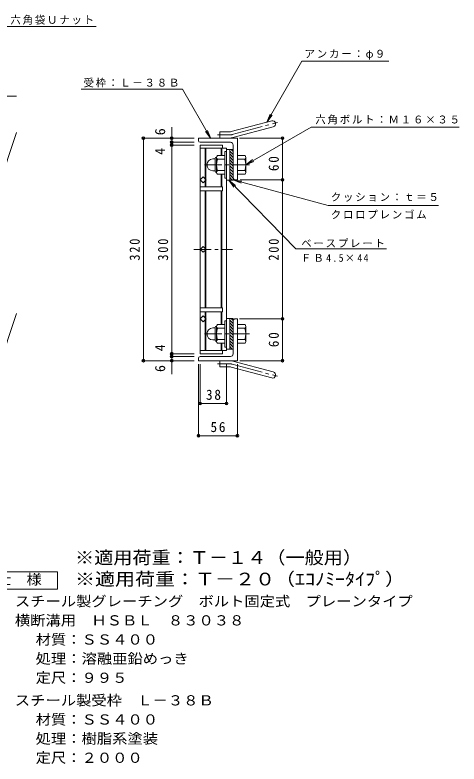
# Model space of a CAD drawing. Units: millimetres, scale not verified. Extents: x -910 to 925, y -686 to 572.
# Drawn here: x 286 to 925, y -545 to 532 of the extents above; entities that cross this region are included whole.
import ezdxf
from ezdxf.enums import TextEntityAlignment as Align

# ---------------------------------------------------------------- set-up
doc = ezdxf.new("R2010")
doc.units = ezdxf.units.MM
doc.header["$LTSCALE"] = 5
doc.header["$PDMODE"] = 32
doc.header["$PDSIZE"] = 4
doc.linetypes.add('CHAIN1', pattern=[8, 5, -1, 1, -1])
doc.linetypes.add('CHAIN2', pattern=[12, 9, -1, 1, -1])
for name, color, linetype, lineweight in [('0-1_躯体', 2, 'Continuous', 9), ('0-2_仕上', 3, 'Continuous', 9), ('0-4_その他', 7, 'Continuous', 9), ('0-5_寸法', 7, 'Continuous', 9), ('F-4_F-4ﾚｲﾔ', 2, 'Continuous', 9)]:
    doc.layers.add(name, color=color, linetype=linetype, lineweight=lineweight)
doc.layers.add('F-5_F-5ﾚｲﾔ', color=3, linetype='Continuous')
doc.styles.add('ＭＳ ゴシック', font='')
doc.styles.get('ＭＳ ゴシック').set_extended_font_data('MS Gothic')

msp = doc.modelspace()

# ---------------------------------------------------------------- linework, layer by layer
at = {"layer": '0-1_躯体'}
for p, q in [((597.061, 364.273), (655.252, 379.865)), ((599.391, 355.58), (657.581, 371.172)), ((288.514, 362.919), (261.911, 284.882)), ((580.917, 354.966), (580.917, 363.966)), ((594.732, 363.966), (580.917, 363.966)), ((549.917, 351.466), (549.917, 354.966)), ((605.917, 354.966), (549.917, 354.966)), ((595.917, 348.966), (552.417, 348.966)), ((605.917, 354.966), (605.917, 294.966)), ((588.117, 335.466), (588.117, 297.466)), ((590.417, 335.466), (588.117, 335.466)), ((594.917, 294.466), (594.917, 338.466)), ((599.917, 338.466), (594.917, 338.466)), ((599.917, 331.386), (594.917, 336.386)), ((599.917, 335.629), (597.08, 338.466)), ((570.607, 324.966), (574.117, 324.966)), ((574.117, 307.266), (574.117, 325.666)), ((575.917, 327.466), (576.117, 327.466)), ((576.117, 327.216), (576.117, 305.716)), ((588.117, 324.466), (577.155, 324.466)), ((588.117, 329.966), (577.156, 329.966)), ((599.917, 327.144), (594.917, 332.144)), ((599.917, 322.901), (594.917, 327.901)), ((599.917, 318.658), (594.917, 323.658)), ((605.917, 329.966), (616.878, 329.966)), ((605.917, 324.466), (616.878, 324.466)), ((618.117, 327.466), (617.917, 327.466)), ((617.917, 327.216), (617.917, 305.716)), ((599.917, 314.416), (594.917, 319.416)), ((599.917, 310.173), (594.917, 315.173)), ((570.617, 307.966), (574.117, 307.966)), ((575.917, 305.466), (576.117, 305.466)), ((588.117, 308.466), (577.155, 308.466)), ((588.117, 302.966), (577.156, 302.966)), ((599.917, 305.93), (594.917, 310.93)), ((599.917, 301.688), (594.917, 306.688)), ((599.917, 297.445), (594.917, 302.445)), ((605.917, 308.466), (616.878, 308.466)), ((605.917, 302.966), (616.878, 302.966)), ((618.117, 305.466), (617.917, 305.466)), ((590.417, 297.466), (588.117, 297.466)), ((598.654, 294.466), (594.917, 298.203)), ((602.417, 294.966), (605.917, 294.966)), ((288.514, 102.919), (261.911, 24.881)), ((588.117, 86.965), (577.156, 86.965)), ((588.117, 54.465), (588.117, 92.465)), ((590.417, 92.465), (588.117, 92.465)), ((594.917, 95.465), (594.917, 51.465)), ((599.917, 88.385), (594.917, 93.385)), ((599.917, 84.143), (594.917, 89.143)), ((599.917, 92.628), (597.08, 95.465)), ((602.417, 94.965), (605.917, 94.965)), ((605.917, 34.965), (605.917, 94.965)), ((605.917, 86.965), (616.878, 86.965)), ((570.617, 81.965), (574.117, 81.965)), ((574.117, 82.665), (574.117, 64.265)), ((575.917, 84.465), (576.117, 84.465)), ((576.117, 62.715), (576.117, 84.215)), ((588.117, 81.465), (577.155, 81.465)), ((599.917, 79.9), (594.917, 84.9)), ((599.917, 75.657), (594.917, 80.657)), ((599.917, 71.415), (594.917, 76.415)), ((605.917, 81.465), (616.878, 81.465)), ((618.117, 84.465), (617.917, 84.465)), ((617.917, 62.715), (617.917, 84.215)), ((570.607, 64.965), (574.117, 64.965)), ((588.117, 65.465), (577.155, 65.465)), ((599.917, 67.172), (594.917, 72.172)), ((599.917, 62.929), (594.917, 67.93)), ((605.917, 65.465), (616.878, 65.465)), ((575.917, 62.465), (576.117, 62.465)), ((588.117, 59.965), (577.156, 59.965)), ((590.417, 54.465), (588.117, 54.465)), ((599.917, 58.687), (594.917, 63.687)), ((599.917, 54.444), (594.917, 59.444)), ((598.654, 51.465), (594.917, 55.202)), ((605.917, 59.965), (616.878, 59.965)), ((618.117, 62.465), (617.917, 62.465)), ((599.917, 51.465), (594.917, 51.465)), ((549.917, 38.465), (549.917, 34.965)), ((605.917, 34.965), (549.917, 34.965)), ((595.917, 40.965), (552.417, 40.965)), ((580.917, 34.965), (580.917, 25.965)), ((599.391, 34.352), (657.581, 18.759)), ((594.732, 25.965), (580.917, 25.965)), ((597.061, 25.658), (655.252, 10.066))]:
    msp.add_line(p, q, dxfattribs=at)
at = {"layer": '0-1_躯体', "linetype": 'CHAIN2'}
for p, q in [((598.226, 359.926), (663.393, 377.388)), ((594.732, 359.466), (577.112, 359.466)), ((594.732, 30.465), (577.112, 30.465)), ((598.226, 30.005), (663.393, 12.544))]:
    msp.add_line(p, q, dxfattribs=at)
at = {"layer": '0-1_躯体', "linetype": 'CHAIN1'}
for p, q in [((623.521, 316.466), (558.815, 316.466)), ((623.521, 73.465), (558.815, 73.465))]:
    msp.add_line(p, q, dxfattribs=at)
at = {"layer": '0-1_躯体'}
for points in [[(599.917, 344.966), (599.917, 294.466), (594.917, 294.466)], [(599.917, 44.965), (599.917, 95.465), (594.917, 95.465)]]:
    msp.add_lwpolyline(points, dxfattribs=at)
for centre, radius, start, end in [((656.417, 375.518), 4.5, 285.00014, 104.99991), ((594.732, 372.966), 9, 270, 285.00002), ((594.732, 372.966), 18, 270, 285), ((552.417, 351.466), 2.5, 180, 270), ((595.917, 344.966), 4, 0, 90), ((570.607, 316.476), 8.49, 90, 180), ((575.917, 325.666), 1.8, 90, 180), ((580.277, 327.216), 4.16, 138.61835, 221.37988), ((600.117, 316.466), 24, 160.52881, 199.47119), ((593.917, 316.466), 24, 340.52881, 19.47119), ((613.757, 327.216), 4.16, 318.62012, 41.38165), ((570.617, 316.466), 8.5, 180, 270), ((575.917, 307.266), 1.8, 180, 270), ((580.277, 305.716), 4.16, 138.62012, 221.38165), ((613.757, 305.716), 4.16, 318.61835, 41.37988), ((602.417, 297.466), 2.5, 180, 270), ((580.277, 84.215), 4.16, 138.61835, 221.37988), ((602.417, 92.465), 2.5, 90, 180), ((613.757, 84.215), 4.16, 318.62012, 41.38165), ((570.617, 73.465), 8.5, 90, 180), ((575.917, 82.665), 1.8, 90, 180), ((600.117, 73.465), 24, 160.52881, 199.47119), ((593.917, 73.465), 24, 340.52881, 19.47119), ((570.607, 73.455), 8.49, 180, 270), ((580.277, 62.715), 4.16, 138.62012, 221.38165), ((613.757, 62.715), 4.16, 318.61835, 41.37988), ((575.917, 64.265), 1.8, 180, 270), ((595.917, 44.965), 4, 270, 0), ((552.417, 38.465), 2.5, 90, 180), ((594.732, 16.965), 18, 75, 90), ((594.732, 16.965), 9, 74.99998, 90), ((656.417, 14.413), 4.5, 255.00009, 74.99986)]:
    msp.add_arc(centre, radius, start, end, dxfattribs=at)
at = {"layer": '0-1_躯体', "linetype": 'CHAIN2'}
for centre, start, end in [((594.732, 372.966), 270, 284.99995), ((594.732, 16.965), 75.00005, 90)]:
    msp.add_arc(centre, 13.5, start, end, dxfattribs=at)
at = {"layer": '0-2_仕上'}
for p, q in [((552.417, 344.966), (584.417, 344.966)), ((552.417, 344.966), (552.417, 44.965)), ((584.417, 344.966), (584.417, 340.466)), ((552.417, 340.466), (590.417, 340.466)), ((559.417, 340.466), (559.417, 284.966)), ((560.417, 340.466), (560.417, 284.966)), ((582.417, 340.466), (582.417, 329.966)), ((583.417, 340.466), (583.417, 329.966)), ((590.417, 49.465), (590.417, 340.466)), ((594.917, 338.466), (590.417, 338.466)), ((582.417, 302.966), (582.417, 284.966)), ((583.417, 302.966), (583.417, 284.966)), ((594.917, 294.466), (590.417, 294.466)), ((552.417, 284.966), (584.417, 284.966)), ((584.417, 284.966), (584.417, 278.966)), ((552.417, 278.966), (584.417, 278.966)), ((559.417, 278.966), (559.417, 110.965)), ((560.417, 110.965), (560.417, 278.966)), ((582.417, 110.965), (582.417, 278.966)), ((583.417, 278.966), (583.417, 110.965)), ((552.417, 110.965), (584.417, 110.965)), ((584.417, 104.965), (584.417, 110.965)), ((552.417, 104.965), (584.417, 104.965)), ((559.417, 49.465), (559.417, 104.965)), ((560.417, 49.465), (560.417, 104.965)), ((582.417, 86.965), (582.417, 104.965)), ((583.417, 86.965), (583.417, 104.965)), ((594.917, 95.465), (590.417, 95.465)), ((582.417, 49.465), (582.417, 59.965)), ((583.417, 49.465), (583.417, 59.965)), ((552.417, 49.465), (590.417, 49.465)), ((552.417, 44.965), (584.417, 44.965)), ((584.417, 44.965), (584.417, 49.465)), ((594.917, 51.465), (590.417, 51.465))]:
    msp.add_line(p, q, dxfattribs=at)
at = {"layer": '0-2_仕上', "linetype": 'CHAIN1'}
msp.add_line((543.282, 194.966), (598.988, 194.966), dxfattribs=at)
at = {"layer": '0-2_仕上'}
for points in [[(560.902, 294.966), (556.66, 290.723), (552.417, 294.966), (556.66, 299.209)], [(560.902, 194.966), (556.66, 190.723), (552.417, 194.966), (556.66, 199.209)], [(560.902, 94.965), (556.66, 99.208), (552.417, 94.965), (556.66, 90.722)]]:
    msp.add_lwpolyline(points, close=True, dxfattribs=at)
at = {"layer": '0-4_その他'}
for p, q in [((-91.526, 415.139), (288.514, 415.139)), ((511.488, 348.966), (511.488, 370.481)), ((543.878, 354.966), (469.305, 354.966)), ((470.804, 34.965), (470.804, 354.966)), ((543.878, 348.966), (509.988, 348.966)), ((543.878, 344.966), (509.988, 344.966)), ((511.488, 344.966), (511.488, 348.966)), ((511.488, 44.965), (511.488, 344.966)), ((608.779, 354.966), (672.149, 354.966)), ((610.122, 294.966), (672.149, 294.966)), ((608.807, 94.965), (672.149, 94.965)), ((543.878, 44.965), (509.988, 44.965)), ((511.488, 40.965), (511.488, 44.965)), ((543.878, 34.965), (469.305, 34.965)), ((543.878, 40.965), (509.988, 40.965)), ((511.488, 15.538), (511.488, 40.965)), ((609.321, 34.965), (672.149, 34.965)), ((549.917, 30.157), (549.917, -74.399)), ((552.417, 30.157), (552.417, -28.037)), ((590.417, 30.157), (590.417, -28.037)), ((605.917, 30.157), (605.917, -74.399)), ((552.417, -26.537), (590.417, -26.537)), ((549.917, -72.899), (605.917, -72.899))]:
    msp.add_line(p, q, dxfattribs=at)
msp.add_lwpolyline([(670.65, 34.965), (670.65, 94.965), (670.65, 294.966), (670.65, 354.966)], dxfattribs=at)
for p in [(470.804, 354.966), (511.488, 354.966), (670.65, 354.966), (511.488, 348.966), (511.488, 344.966), (670.65, 294.966), (670.65, 94.965), (511.488, 44.965), (470.804, 34.965), (511.488, 40.965), (511.488, 34.965), (670.65, 34.965), (552.417, -26.537), (590.417, -26.537), (549.917, -72.899), (605.917, -72.899)]:
    msp.add_point(p, dxfattribs=at)
at = {"layer": '0-5_寸法'}
for p, q in [((208.289, 515.329), (403.121, 515.329)), ((698.645, 465.416), (823.715, 465.416)), ((381.251, 425.134), (527.156, 425.134)), ((567.917, 354.534), (527.156, 425.134)), ((648.154, 377.963), (655.764, 387.88)), ((567.917, 354.534), (560.308, 364.451)), ((567.917, 354.534), (563.134, 366.083)), ((617.917, 316.466), (627.834, 324.076)), ((617.917, 316.466), (629.465, 321.249)), ((689.898, 195.774), (593.398, 294.466)), ((593.398, 294.466), (603.229, 286.746)), ((593.398, 294.466), (600.896, 284.464)), ((599.917, 294.753), (736.375, 258.189)), ((599.917, 294.753), (612.31, 293.121)), ((599.917, 294.753), (611.465, 289.969)), ((736.375, 258.189), (895.153, 258.189)), ((689.898, 195.774), (820.462, 195.774))]:
    msp.add_line(p, q, dxfattribs=at)
for points in [[(698.645, 465.416), (648.154, 377.963), (652.938, 389.512)], [(617.917, 316.466), (711.913, 370.735), (924.505, 370.735)]]:
    msp.add_lwpolyline(points, dxfattribs=at)
at = {"layer": 'F-4_F-4ﾚｲﾔ'}
msp.add_lwpolyline([(235.018, -293.672), (235.018, -268.672), (347.518, -268.672), (347.518, -293.672)], close=True, dxfattribs=at)

# ---------------------------------------------------------------- texts
at = {"layer": '0-4_その他', "color": 2, "style": 'ＭＳ ゴシック'}
for s, p in [('6', (506.488, 359.048)), ('4', (506.488, 330.864)), ('4', (506.488, 48.461)), ('6', (506.488, 18.665))]:
    msp.add_text(s, height=14.66, rotation=90, dxfattribs=at).set_placement(p, align=Align.BOTTOM_LEFT)
at = {"layer": '0-4_その他', "color": 2, "char_height": 14.66, "attachment_point": 7, "rotation": 90, "style": 'ＭＳ ゴシック'}
for s, insert in [('\\T1.27;\\W0.95;60', (665.649, 307.506)), ('\\T1.27;\\W0.9;320', (465.804, 178.716)), ('\\T1.27;\\W0.9;300', (506.488, 178.716)), ('\\T1.27;\\W0.9;200', (665.649, 178.716)), ('\\T1.27;\\W0.95;60', (665.649, 54.34))]:
    msp.add_mtext(s, dxfattribs=dict(at, insert=insert))
at = {"layer": '0-4_その他', "color": 2, "char_height": 14.66, "attachment_point": 7, "style": 'ＭＳ ゴシック'}
for s, insert in [('\\T1.27;\\W0.95;38', (560.792, -21.537)), ('\\T1.27;\\W0.95;56', (567.292, -67.899))]:
    msp.add_mtext(s, dxfattribs=dict(at, insert=insert))
at = {"layer": '0-5_寸法', "char_height": 11, "attachment_point": 7, "style": 'ＭＳ ゴシック'}
for s, insert in [('\\T1.17;平座金，六角袋Ｕナット', (209.403, 517.706)), ('\\T1.17;アンカー：φ９', (702.449, 467.555)), ('\\T1.17;受枠：Ｌ－３８Ｂ', (384.7, 427.79)), ('\\T1.17;六角ボルト：Ｍ１６×３５', (717.897, 374.744)), ('\\T1.17;クッション：ｔ＝５', (740.153, 263.457)), ('\\T1.17;クロロプレンゴム', (740.153, 238.734)), ('\\T1.17;ベースプレート', (697.643, 197.644)), ('\\T1.26;\\W0.95;ＦＢ4.5×44', (697.643, 176.964))]:
    msp.add_mtext(s, dxfattribs=dict(at, insert=insert))
at = {"layer": 'F-4_F-4ﾚｲﾔ', "style": 'ＭＳ ゴシック', "width": 1.1}
for s, p in [('仕\u3000様', (258.768, -291.172)), ('スチール製グレーチング\u3000ボルト固定式\u3000プレーンタイプ', (286.063, -322.632)), ('横断溝用\u3000ＨＳＢＬ\u3000８３０３８', (286.063, -350.132)), ('材質：ＳＳ４００', (315.919, -377.632)), ('処理：溶融亜鉛めっき', (315.919, -405.132)), ('定尺：９９５', (315.919, -432.632)), ('スチール製受枠\u3000Ｌ－３８Ｂ', (286.063, -465.132)), ('材質：ＳＳ４００', (315.919, -492.632)), ('処理：樹脂系塗装', (315.919, -520.132)), ('定尺：２０００', (315.919, -547.632))]:
    msp.add_text(s, height=14.66, dxfattribs=at).set_placement(p, align=Align.BOTTOM_LEFT)
at = {"layer": 'F-5_F-5ﾚｲﾔ', "style": 'ＭＳ ゴシック'}
for s, width, p in [('※適用荷重：Ｔ－１４（一般用）', 1.1, (372.518, -262.769)), ('※適用荷重：Ｔ－２０（ｴｺﾉﾐｰﾀｲﾌﾟ）', 1.15, (372.518, -293.672))]:
    msp.add_text(s, height=18.33, dxfattribs=dict(at, width=width)).set_placement(p, align=Align.BOTTOM_LEFT)

doc.saveas('drawing.dxf')
